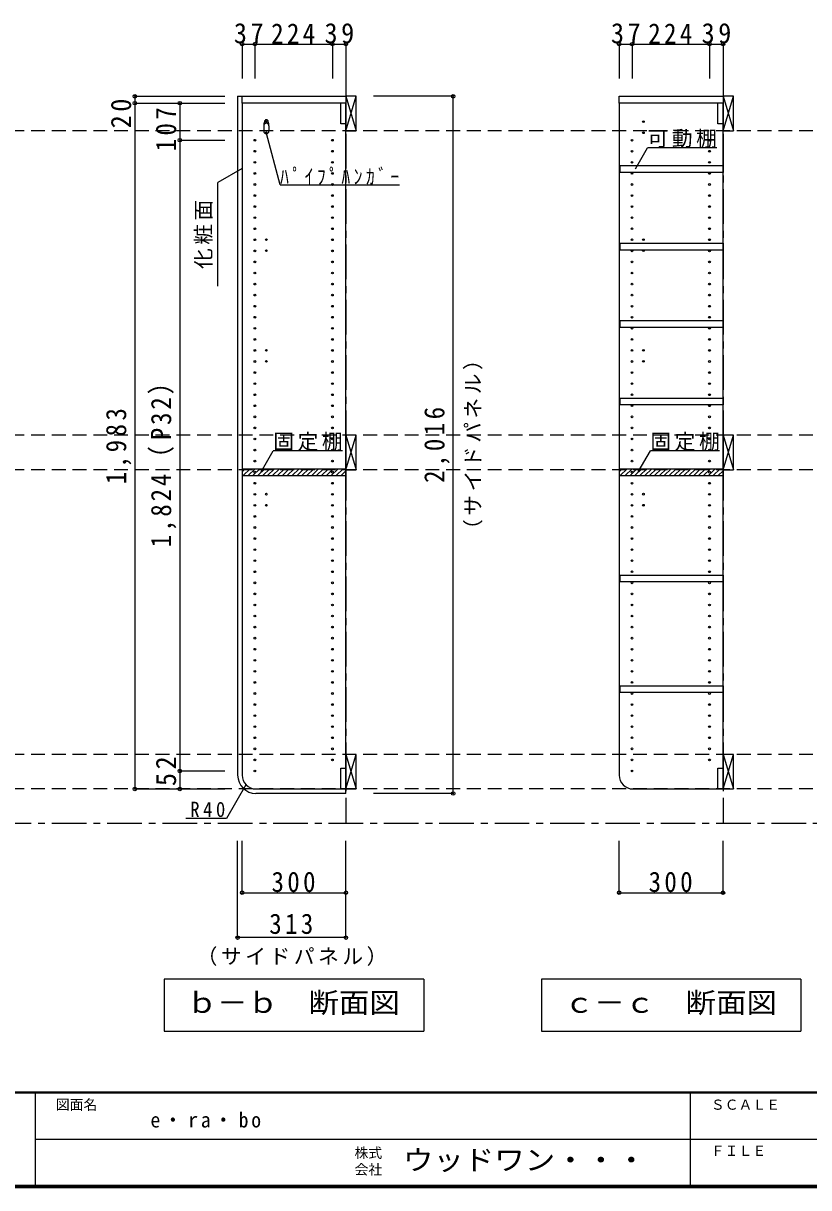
# Model space of a CAD drawing. Units: millimetres at full size, sheet at 1:20. Extents: x -8210 to 8210, y -2932 to 2722.
# Drawn here: x 4276 to 6546, y -2864 to 503 of the extents above; entities that cross this region are included whole.
import ezdxf
from ezdxf.enums import TextEntityAlignment as Align

# ---------------------------------------------------------------- set-up
doc = ezdxf.new("R2010")
doc.units = ezdxf.units.MM
doc.header["$LTSCALE"] = 20
doc.header["$PDMODE"] = 32
doc.header["$PDSIZE"] = 10
doc.linetypes.add('CHAIN1', pattern=[8, 5, -1, 1, -1])
doc.linetypes.add('DASHED2', pattern=[3, 2, -1])
for name, color, linetype in [('0-2_本体', 2, 'Continuous'), ('0-3_固定棚', 3, 'Continuous'), ('0-4_可動棚', 3, 'Continuous'), ('0-5', 4, 'Continuous'), ('0-6_ﾊﾟｲﾌﾟﾊﾝｶﾞｰ', 4, 'Continuous'), ('0-7_桟木・巾木', 2, 'Continuous'), ('0-8_引き出し', 3, 'Continuous'), ('0-A_文字', 7, 'Continuous'), ('0-B_寸法', 7, 'Continuous'), ('0-C_ハッチ', 4, 'Continuous'), ('F-1_枠', 6, 'Continuous'), ('F-A_文字', 7, 'Continuous')]:
    doc.layers.add(name, color=color, linetype=linetype)
doc.styles.add('ＭＳ ゴシック', font='')
doc.styles.get('ＭＳ ゴシック').set_extended_font_data('MS Gothic')

msp = doc.modelspace()

# ---------------------------------------------------------------- linework, layer by layer
at = {"layer": '0-2_本体'}
for p, q in [((4895.42, 291.73), (5208.42, 291.73)), ((4895.42, 291.73), (4895.42, -1671.27)), ((4908.42, 271.73), (4908.42, 291.73)), ((5208.42, 271.73), (4908.42, 271.73)), ((5208.42, 291.73), (5208.42, 271.73)), ((5998.42, 291.73), (6298.42, 291.73)), ((5998.42, 271.73), (5998.42, 291.73)), ((6298.42, 271.73), (5998.42, 271.73)), ((6298.42, 291.73), (6298.42, 271.73)), ((5208.42, -1724.27), (5208.42, -1711.27)), ((5208.42, -1724.27), (4948.42, -1724.27))]:
    msp.add_line(p, q, dxfattribs=at)
msp.add_arc((4948.42, -1671.27), 53, 180, 270, dxfattribs=at)
at = {"layer": '0-3_固定棚', "color": 2}
for p, q in [((4908.42, -785.27), (4908.42, -805.27)), ((4908.42, -785.27), (5208.42, -785.27)), ((4908.42, -805.27), (5208.42, -805.27)), ((5208.42, -785.27), (5208.42, -805.27)), ((5998.42, -785.27), (5998.42, -805.27)), ((5998.42, -785.27), (6298.42, -785.27)), ((5998.42, -805.27), (6298.42, -805.27)), ((6298.42, -785.27), (6298.42, -805.27))]:
    msp.add_line(p, q, dxfattribs=at)
at = {"layer": '0-4_可動棚', "color": 2}
for p, q in [((6001.42, 71.23), (6001.42, 91.23)), ((6298.42, 71.23), (6001.42, 71.23)), ((6001.42, -152.77), (6001.42, -132.77)), ((6298.42, -152.77), (6001.42, -152.77)), ((6001.42, -376.77), (6001.42, -356.77)), ((6298.42, -376.77), (6001.42, -376.77)), ((6001.42, -600.77), (6001.42, -580.77)), ((6298.42, -600.77), (6001.42, -600.77)), ((6001.42, -1112.77), (6001.42, -1092.77)), ((6298.42, -1112.77), (6001.42, -1112.77)), ((6001.42, -1432.77), (6001.42, -1412.77)), ((6298.42, -1432.77), (6001.42, -1432.77))]:
    msp.add_line(p, q, dxfattribs=at)
for points in [[(6001.42, 91.23), (6298.42, 91.23), (6298.42, 71.23)], [(6001.42, -132.77), (6298.42, -132.77), (6298.42, -152.77)], [(6001.42, -356.77), (6298.42, -356.77), (6298.42, -376.77)], [(6001.42, -580.77), (6298.42, -580.77), (6298.42, -600.77)], [(6001.42, -1092.77), (6298.42, -1092.77), (6298.42, -1112.77)], [(6001.42, -1412.77), (6298.42, -1412.77), (6298.42, -1432.77)]]:
    msp.add_lwpolyline(points, dxfattribs=at)
at = {"layer": '0-5', "color": 3}
for p, q in [((5208.42, 271.73), (4908.42, 271.73)), ((4908.42, 271.73), (4908.42, -1671.27)), ((5208.42, -1711.27), (5208.42, 271.73)), ((6298.42, 271.73), (5998.42, 271.73)), ((5998.42, 271.73), (5998.42, -1671.27)), ((6298.42, -1711.27), (6298.42, 271.73)), ((4948.42, -1711.27), (5208.42, -1711.27)), ((6038.42, -1711.27), (6298.42, -1711.27))]:
    msp.add_line(p, q, dxfattribs=at)
at = {"layer": '0-5'}
for centre in [(4978.42, 218.23), (6068.42, 218.23), (4978.42, 186.23), (6068.42, 186.23), (4945.42, 164.73), (4945.42, 132.73), (5169.42, 164.73), (5169.42, 132.73), (6035.42, 164.73), (6035.42, 132.73), (6259.42, 164.73), (6259.42, 132.73), (4945.42, 100.73), (5169.42, 100.73), (6035.42, 100.73), (6259.42, 100.73), (4945.42, 68.73), (5169.42, 68.73), (6035.42, 68.73), (6259.42, 68.73), (4945.42, 36.73), (5169.42, 36.73), (6035.42, 36.73), (6259.42, 36.73), (4945.42, 4.73), (5169.42, 4.73), (6035.42, 4.73), (6259.42, 4.73), (4945.42, -27.27), (5169.42, -27.27), (6035.42, -27.27), (6259.42, -27.27), (4945.42, -59.27), (5169.42, -59.27), (6035.42, -59.27), (6259.42, -59.27), (4945.42, -91.27), (5169.42, -91.27), (6035.42, -91.27), (6259.42, -91.27), (4945.42, -123.27), (4978.42, -122.77), (5169.42, -123.27), (6035.42, -123.27), (6068.42, -122.77), (6259.42, -123.27), (4945.42, -155.27), (4978.42, -154.77), (5169.42, -155.27), (6035.42, -155.27), (6068.42, -154.77), (6259.42, -155.27), (4945.42, -187.27), (5169.42, -187.27), (6035.42, -187.27), (6259.42, -187.27), (4945.42, -219.27), (5169.42, -219.27), (6035.42, -219.27), (6259.42, -219.27), (4945.42, -251.27), (5169.42, -251.27), (6035.42, -251.27), (6259.42, -251.27), (4945.42, -283.27), (5169.42, -283.27), (6035.42, -283.27), (6259.42, -283.27), (4945.42, -315.27), (5169.42, -315.27), (6035.42, -315.27), (6259.42, -315.27), (4945.42, -347.27), (5169.42, -347.27), (6035.42, -347.27), (6259.42, -347.27), (4945.42, -379.27), (5169.42, -379.27), (6035.42, -379.27), (6259.42, -379.27), (4945.42, -411.27), (5169.42, -411.27), (6035.42, -411.27), (6259.42, -411.27), (4945.42, -443.27), (4978.42, -442.77), (5169.42, -443.27), (6035.42, -443.27), (6068.42, -442.77), (6259.42, -443.27), (4945.42, -475.27), (4945.42, -507.27), (4978.42, -474.77), (5169.42, -475.27), (5169.42, -507.27), (6035.42, -475.27), (6035.42, -507.27), (6068.42, -474.77), (6259.42, -475.27), (6259.42, -507.27), (4945.42, -539.27), (5169.42, -539.27), (6035.42, -539.27), (6259.42, -539.27), (4945.42, -571.27), (5169.42, -571.27), (6035.42, -571.27), (6259.42, -571.27), (4945.42, -603.27), (5169.42, -603.27), (6035.42, -603.27), (6259.42, -603.27), (4945.42, -635.27), (5169.42, -635.27), (6035.42, -635.27), (6259.42, -635.27), (4945.42, -667.27), (5169.42, -667.27), (6035.42, -667.27), (6259.42, -667.27), (4945.42, -699.27), (5169.42, -699.27), (6035.42, -699.27), (6259.42, -699.27), (4945.42, -731.27), (5169.42, -731.27), (6035.42, -731.27), (6259.42, -731.27), (4945.42, -763.27), (5169.42, -763.27), (6035.42, -763.27), (6259.42, -763.27), (4945.42, -795.27), (5169.42, -795.27), (6035.42, -795.27), (6259.42, -795.27), (4945.42, -827.27), (5169.42, -827.27), (6035.42, -827.27), (6259.42, -827.27), (4945.42, -859.27), (4978.42, -858.77), (5169.42, -859.27), (6035.42, -859.27), (6068.42, -858.77), (6259.42, -859.27), (4945.42, -891.27), (4978.42, -890.77), (5169.42, -891.27), (6035.42, -891.27), (6068.42, -890.77), (6259.42, -891.27), (4945.42, -923.27), (5169.42, -923.27), (6035.42, -923.27), (6259.42, -923.27), (4945.42, -955.27), (5169.42, -955.27), (6035.42, -955.27), (6259.42, -955.27), (4945.42, -987.27), (5169.42, -987.27), (6035.42, -987.27), (6259.42, -987.27), (4945.42, -1019.27), (5169.42, -1019.27), (6035.42, -1019.27), (6259.42, -1019.27), (4945.42, -1051.27), (5169.42, -1051.27), (6035.42, -1051.27), (6259.42, -1051.27), (4945.42, -1083.27), (5169.42, -1083.27), (6035.42, -1083.27), (6259.42, -1083.27), (4945.42, -1115.27), (4945.42, -1147.27), (5169.42, -1115.27), (5169.42, -1147.27), (6035.42, -1115.27), (6035.42, -1147.27), (6259.42, -1115.27), (6259.42, -1147.27), (4945.42, -1179.27), (5169.42, -1179.27), (6035.42, -1179.27), (6259.42, -1179.27), (4945.42, -1211.27), (5169.42, -1211.27), (6035.42, -1211.27), (6259.42, -1211.27), (4945.42, -1243.27), (5169.42, -1243.27), (6035.42, -1243.27), (6259.42, -1243.27), (4945.42, -1275.27), (5169.42, -1275.27), (6035.42, -1275.27), (6259.42, -1275.27), (4945.42, -1307.27), (5169.42, -1307.27), (6035.42, -1307.27), (6259.42, -1307.27), (4945.42, -1339.27), (5169.42, -1339.27), (6035.42, -1339.27), (6259.42, -1339.27), (4945.42, -1371.27), (5169.42, -1371.27), (6035.42, -1371.27), (6259.42, -1371.27), (4945.42, -1403.27), (5169.42, -1403.27), (6035.42, -1403.27), (6259.42, -1403.27), (4945.42, -1435.27), (5169.42, -1435.27), (6035.42, -1435.27), (6259.42, -1435.27), (4945.42, -1467.27), (5169.42, -1467.27), (6035.42, -1467.27), (6259.42, -1467.27), (4945.42, -1499.27), (5169.42, -1499.27), (6035.42, -1499.27), (6259.42, -1499.27), (4945.42, -1531.27), (5169.42, -1531.27), (6035.42, -1531.27), (6259.42, -1531.27), (4945.42, -1563.27), (5169.42, -1563.27), (6035.42, -1563.27), (6259.42, -1563.27), (4945.42, -1595.27), (5169.42, -1595.27), (6035.42, -1595.27), (6259.42, -1595.27), (4945.42, -1627.27), (5169.42, -1627.27), (6035.42, -1627.27), (6259.42, -1627.27), (4945.42, -1659.27), (6035.42, -1659.27)]:
    msp.add_circle(centre, 2.5, dxfattribs=at)
at = {"layer": '0-5', "color": 3}
for centre in [(4948.42, -1671.27), (6038.42, -1671.27)]:
    msp.add_arc(centre, 40, 180, 270, dxfattribs=at)
at = {"layer": '0-6_ﾊﾟｲﾌﾟﾊﾝｶﾞｰ', "color": 2}
for p, q in [((4970.92, 206.23), (4970.92, 191.23)), ((4985.92, 206.23), (4985.92, 191.23))]:
    msp.add_line(p, q, dxfattribs=at)
at = {"layer": '0-6_ﾊﾟｲﾌﾟﾊﾝｶﾞｰ', "color": 7}
for centre, radius, start, end in [((5017.02, 204.72), 46.13, 162.96035, 178.115), ((4978.42, 218.23), 5.5, 0, 180), ((4939.81, 204.72), 46.13, 1.885, 17.03965)]:
    msp.add_arc(centre, radius, start, end, dxfattribs=at)
at = {"layer": '0-6_ﾊﾟｲﾌﾟﾊﾝｶﾞｰ', "color": 2}
for centre, start, end in [((4978.42, 206.23), 0, 180), ((4978.42, 191.23), 180, 0)]:
    msp.add_arc(centre, 7.5, start, end, dxfattribs=at)
at = {"layer": '0-7_桟木・巾木'}
for p, q in [((5208.42, 271.73), (5193.42, 271.73)), ((5193.42, 211.73), (5193.42, 271.73)), ((5208.42, 271.73), (5208.42, 230.73)), ((6298.42, 271.73), (6283.42, 271.73)), ((6283.42, 211.73), (6283.42, 271.73)), ((6298.42, 271.73), (6298.42, 230.73)), ((5193.42, -1651.27), (5208.42, -1651.27)), ((5208.42, -1651.27), (5208.42, -1711.27)), ((6283.42, -1651.27), (6298.42, -1651.27)), ((6298.42, -1651.27), (6298.42, -1711.27))]:
    msp.add_line(p, q, dxfattribs=at)
for points in [[(5208.42, 211.73), (5196.92, 211.73), (5193.42, 211.73)], [(6298.42, 211.73), (6286.92, 211.73), (6283.42, 211.73)], [(5208.42, -1711.27), (5193.42, -1711.27), (5193.42, -1651.27)], [(6298.42, -1711.27), (6283.42, -1711.27), (6283.42, -1651.27)]]:
    msp.add_lwpolyline(points, dxfattribs=at)
at = {"layer": '0-8_引き出し'}
for p, q in [((5208.42, 291.73), (5208.42, 191.73)), ((5238.42, 291.73), (5208.42, 291.73)), ((5238.42, 191.73), (5238.42, 291.73)), ((6298.42, 291.73), (6298.42, 191.73)), ((6328.42, 291.73), (6298.42, 291.73)), ((6328.42, 191.73), (6328.42, 291.73)), ((5208.42, 191.73), (5238.42, 191.73)), ((6298.42, 191.73), (6328.42, 191.73)), ((5208.42, -1611.27), (5208.42, -1711.27)), ((5238.42, -1611.27), (5208.42, -1611.27)), ((5238.42, -1711.27), (5238.42, -1611.27)), ((6298.42, -1611.27), (6298.42, -1711.27)), ((6328.42, -1611.27), (6298.42, -1611.27)), ((6328.42, -1711.27), (6328.42, -1611.27)), ((5208.42, -1711.27), (5238.42, -1711.27)), ((6298.42, -1711.27), (6328.42, -1711.27))]:
    msp.add_line(p, q, dxfattribs=at)
at = {"layer": '0-8_引き出し', "color": 7}
for p, q in [((5208.42, 191.73), (5238.42, 291.73)), ((5208.42, 291.73), (5238.42, 191.73)), ((6298.42, 191.73), (6328.42, 291.73)), ((6298.42, 291.73), (6328.42, 191.73)), ((5208.42, -688.27), (5238.42, -788.27)), ((5208.42, -788.27), (5238.42, -688.27)), ((6298.42, -688.27), (6328.42, -788.27)), ((6298.42, -788.27), (6328.42, -688.27)), ((5208.42, -1711.27), (5238.42, -1611.27)), ((5208.42, -1611.27), (5238.42, -1711.27)), ((6298.42, -1711.27), (6328.42, -1611.27)), ((6298.42, -1611.27), (6328.42, -1711.27))]:
    msp.add_line(p, q, dxfattribs=at)
at = {"layer": '0-8_引き出し'}
for points in [[(5238.42, -788.27), (5238.42, -688.27), (5208.42, -688.27), (5208.42, -788.27)], [(6328.42, -788.27), (6328.42, -688.27), (6298.42, -688.27), (6298.42, -788.27)]]:
    msp.add_lwpolyline(points, close=True, dxfattribs=at)
at = {"layer": '0-A_文字', "linetype": 'CHAIN1'}
for p, q in [((5208.42, 342.73), (5208.42, -1811.27)), ((6298.42, 342.73), (6298.42, -1811.27)), ((7338.42, -1811.27), (1358.42, -1811.27))]:
    msp.add_line(p, q, dxfattribs=at)
at = {"layer": '0-A_文字'}
for p, q in [((5018.15, 35.43), (4978.42, 183.73)), ((6045.27, 82.17), (6080.29, 142.82)), ((6280.29, 142.82), (6080.29, 142.82)), ((4908.42, 82.66), (4838.42, 42.25)), ((4838.42, -257.75), (4838.42, 42.25)), ((5018.15, 35.43), (5363.15, 35.43)), ((4963.53, -794.33), (4998.55, -733.68)), ((5198.55, -733.68), (4998.55, -733.68)), ((6053.53, -794.33), (6088.55, -733.68)), ((6288.55, -733.68), (6088.55, -733.68)), ((4919.57, -1698.98), (4862.93, -1797.08)), ((4862.93, -1797.08), (4745.87, -1797.08)), ((5433.42, -2261.27), (5433.42, -2411.27)), ((6523.42, -2261.27), (6523.42, -2411.27)), ((4683.42, -2411.27), (5433.42, -2411.27)), ((5773.42, -2411.27), (6523.42, -2411.27))]:
    msp.add_line(p, q, dxfattribs=at)
for points in [[(5433.42, -2261.27), (4683.42, -2261.27), (4683.42, -2411.27)], [(6523.42, -2261.27), (5773.42, -2261.27), (5773.42, -2411.27)]]:
    msp.add_lwpolyline(points, dxfattribs=at)
at = {"layer": '0-B_寸法', "color": 4}
for p, q in [((4908.42, 442.73), (5208.42, 442.73)), ((4908.42, 442.73), (4908.42, 342.73)), ((4945.42, 442.73), (4945.42, 342.73)), ((5169.42, 442.73), (5169.42, 342.73)), ((5208.42, 442.73), (5208.42, 342.73)), ((5998.42, 442.73), (6298.42, 442.73)), ((5998.42, 442.73), (5998.42, 342.73)), ((6035.42, 442.73), (6035.42, 342.73)), ((6259.42, 442.73), (6259.42, 342.73)), ((6298.42, 442.73), (6298.42, 342.73)), ((4598.42, 291.73), (4598.42, 271.73)), ((4598.42, 291.73), (4858.42, 291.73)), ((4598.42, 271.73), (4858.42, 271.73)), ((4598.42, 271.73), (4598.42, -1711.27)), ((4728.42, 271.73), (4858.42, 271.73)), ((4728.42, 271.73), (4728.42, 164.73)), ((5518.42, 291.73), (5288.42, 291.73)), ((5518.42, -1724.27), (5518.42, 291.73)), ((4728.42, 164.73), (4858.42, 164.73)), ((4728.42, 164.73), (4728.42, -1659.27)), ((4728.42, -1659.27), (4858.42, -1659.27)), ((4728.42, -1659.27), (4728.42, -1711.27)), ((4598.42, -1711.27), (4858.42, -1711.27)), ((4728.42, -1711.27), (4858.42, -1711.27)), ((5518.42, -1724.27), (5288.42, -1724.27)), ((4895.42, -2141.27), (4895.42, -1861.27)), ((4908.42, -2011.27), (4908.42, -1861.27)), ((5208.42, -2011.27), (5208.42, -1861.27)), ((5998.42, -2011.27), (5998.42, -1861.27)), ((6298.42, -2011.27), (6298.42, -1861.27)), ((4908.42, -2011.27), (5208.42, -2011.27)), ((5208.42, -2141.27), (5208.42, -2011.27)), ((5998.42, -2011.27), (6298.42, -2011.27)), ((5208.42, -2141.27), (4895.42, -2141.27))]:
    msp.add_line(p, q, dxfattribs=at)
at = {"layer": '0-B_寸法', "color": 4, "linetype": 'DASHED2'}
for p, q in [((7338.42, 191.73), (1423.42, 191.73)), ((7338.42, -688.27), (1423.42, -688.27)), ((7338.42, -788.27), (1423.42, -788.27)), ((7338.42, -1611.27), (1423.42, -1611.27)), ((7338.42, -1711.27), (1423.42, -1711.27))]:
    msp.add_line(p, q, dxfattribs=at)
at = {"layer": '0-B_寸法'}
for p in [(4908.42, 442.73), (4945.42, 442.73), (5169.42, 442.73), (5208.42, 442.73), (5998.42, 442.73), (6035.42, 442.73), (6259.42, 442.73), (6298.42, 442.73), (4598.42, 291.73), (4598.42, 271.73), (4728.42, 271.73), (5518.42, 291.73), (4728.42, 164.73), (4728.42, -1659.27), (4598.42, -1711.27), (4728.42, -1711.27), (5518.42, -1724.27), (4908.42, -2011.27), (5208.42, -2011.27), (5998.42, -2011.27), (6298.42, -2011.27), (4895.42, -2141.27), (5208.42, -2141.27)]:
    msp.add_point(p, dxfattribs=at)
at = {"layer": '0-C_ハッチ'}
for p, q in [((4908.42, -794.22), (4917.36, -785.27)), ((4911.51, -805.27), (4931.51, -785.27)), ((4925.65, -805.27), (4945.65, -785.27)), ((4939.79, -805.27), (4959.79, -785.27)), ((4953.93, -805.27), (4973.93, -785.27)), ((4968.07, -805.27), (4988.07, -785.27)), ((4982.22, -805.27), (5002.22, -785.27)), ((4996.36, -805.27), (5016.36, -785.27)), ((5010.5, -805.27), (5030.5, -785.27)), ((5024.64, -805.27), (5044.64, -785.27)), ((5038.78, -805.27), (5058.78, -785.27)), ((5052.93, -805.27), (5072.93, -785.27)), ((5067.07, -805.27), (5087.07, -785.27)), ((5081.21, -805.27), (5101.21, -785.27)), ((5095.35, -805.27), (5115.35, -785.27)), ((5109.5, -805.27), (5129.5, -785.27)), ((5123.64, -805.27), (5143.64, -785.27)), ((5137.78, -805.27), (5157.78, -785.27)), ((5151.92, -805.27), (5171.92, -785.27)), ((5166.06, -805.27), (5186.06, -785.27)), ((5180.21, -805.27), (5200.21, -785.27)), ((5194.35, -805.27), (5208.42, -791.2)), ((5998.42, -794.22), (6007.36, -785.27)), ((6001.51, -805.27), (6021.51, -785.27)), ((6015.65, -805.27), (6035.65, -785.27)), ((6029.79, -805.27), (6049.79, -785.27)), ((6043.93, -805.27), (6063.93, -785.27)), ((6058.07, -805.27), (6078.07, -785.27)), ((6072.22, -805.27), (6092.22, -785.27)), ((6086.36, -805.27), (6106.36, -785.27)), ((6100.5, -805.27), (6120.5, -785.27)), ((6114.64, -805.27), (6134.64, -785.27)), ((6128.78, -805.27), (6148.78, -785.27)), ((6142.93, -805.27), (6162.93, -785.27)), ((6157.07, -805.27), (6177.07, -785.27)), ((6171.21, -805.27), (6191.21, -785.27)), ((6185.35, -805.27), (6205.35, -785.27)), ((6199.5, -805.27), (6219.5, -785.27)), ((6213.64, -805.27), (6233.64, -785.27)), ((6227.78, -805.27), (6247.78, -785.27)), ((6241.92, -805.27), (6261.92, -785.27)), ((6256.06, -805.27), (6276.06, -785.27)), ((6270.21, -805.27), (6290.21, -785.27)), ((6284.35, -805.27), (6298.42, -791.2))]:
    msp.add_line(p, q, dxfattribs=at)
at = {"layer": 'F-1_枠'}
for p, q in [((8210, -2587.71), (410, -2587.71)), ((8210, -2591.04), (410, -2591.04)), ((4310, -2591.04), (4310, -2857.71)), ((6203.33, -2591.04), (6203.33, -2857.71)), ((4310, -2724.37), (8203.33, -2724.38)), ((8210, -2857.71), (410, -2857.71)), ((8210, -2861.04), (410, -2861.04)), ((8210, -2864.37), (410, -2864.37))]:
    msp.add_line(p, q, dxfattribs=at)

# ---------------------------------------------------------------- texts
at = {"layer": '0-A_文字', "style": 'ＭＳ ゴシック', "width": 1.1}
for s, p in [('ｂ－ｂ\u3000断面図', (4748.42, -2376.27)), ('ｃ－ｃ\u3000断面図', (5838.42, -2376.27))]:
    msp.add_text(s, height=58.65, dxfattribs=at).set_placement(p, align=Align.BOTTOM_LEFT)
at = {"layer": '0-A_文字', "char_height": 43.99, "attachment_point": 7, "style": 'ＭＳ ゴシック'}
for s, insert in [('\\T1.17;可動棚', (6080.29, 142.82)), ('\\T1.39;\\W0.85;ﾊﾟｲﾌﾟﾊﾝｶﾞｰ', (5018.15, 35.43)), ('\\T1.17;固定棚', (4998.55, -733.68)), ('\\T1.17;固定棚', (6088.55, -733.68)), ('\\T1.38;\\W0.9;R40', (4758.42, -1792.95))]:
    msp.add_mtext(s, dxfattribs=dict(at, insert=insert))
at = {"layer": '0-A_文字', "insert": (4823.42, -207.75), "char_height": 43.99, "attachment_point": 7, "rotation": 90, "style": 'ＭＳ ゴシック'}
msp.add_mtext('\\T1.17;化粧面', dxfattribs=at)
at = {"layer": '0-B_寸法', "attachment_point": 7, "style": 'ＭＳ ゴシック'}
for s, insert, char_height in [('\\T1.27;\\W0.95;37', (4884.42, 443.94), 58.65), ('\\T1.27;\\W0.9;224', (4992.42, 443.94), 58.65), ('\\T1.27;\\W0.95;39', (5146.42, 443.94), 58.65), ('\\T1.27;\\W0.95;37', (5974.42, 443.94), 58.65), ('\\T1.27;\\W0.9;224', (6082.42, 443.94), 58.65), ('\\T1.27;\\W0.95;39', (6236.42, 443.94), 58.65), ('\\T1.27;\\W0.9;300', (4993.42, -2010.06), 58.65), ('\\T1.27;\\W0.9;300', (6083.42, -2010.06), 58.65), ('\\T1.27;\\W0.9;313', (4986.92, -2131.27), 58.65), ('\\T1.17;（サイドパネル）', (4776.92, -2222.94), 43.99)]:
    msp.add_mtext(s, dxfattribs=dict(at, insert=insert, char_height=char_height))
at = {"layer": '0-B_寸法', "attachment_point": 7, "rotation": 90, "style": 'ＭＳ ゴシック'}
for s, insert, char_height in [('\\T1.27;\\W0.95;20', (4588.42, 198.98), 58.65), ('\\T1.27;\\W0.9;107', (4718.42, 132.6), 58.65), ('\\T1.17;（サイドパネル）', (5603.27, -991.27), 43.99), ('\\T1.23;\\W0.9;1,824（P32）', (4718.42, -1012.27), 58.65), ('\\T1.28;\\W0.9;1,983', (4588.42, -829.77), 58.65), ('\\T1.28;\\W0.9;2,016', (5508.42, -826.27), 58.65), ('\\T1.27;\\W0.95;52', (4718.42, -1703), 58.65)]:
    msp.add_mtext(s, dxfattribs=dict(at, insert=insert, char_height=char_height))
at = {"layer": 'F-A_文字', "style": 'ＭＳ ゴシック'}
for s, p in [('図面名', (4370, -2647.71)), ('ＳＣＡＬＥ', (6263.33, -2647.71)), ('株式', (5233.33, -2787.04)), ('ＦＩＬＥ', (6263.33, -2781.04)), ('会社', (5233.33, -2835.04))]:
    msp.add_text(s, height=29.33, dxfattribs=at).set_placement(p, align=Align.BOTTOM_LEFT)
at = {"layer": 'F-A_文字', "style": 'ＭＳ ゴシック', "width": 1.1}
msp.add_text('ウッドワン・・・', height=58.65, dxfattribs=at).set_placement((5373.33, -2831.04), align=Align.BOTTOM_LEFT)
at = {"layer": 'F-A_文字', "insert": (4643.33, -2691.04), "char_height": 43.99, "attachment_point": 7, "style": 'ＭＳ ゴシック'}
msp.add_mtext('\\T1.28;\\W0.95;e・ra・bo', dxfattribs=at)

doc.saveas('drawing.dxf')
